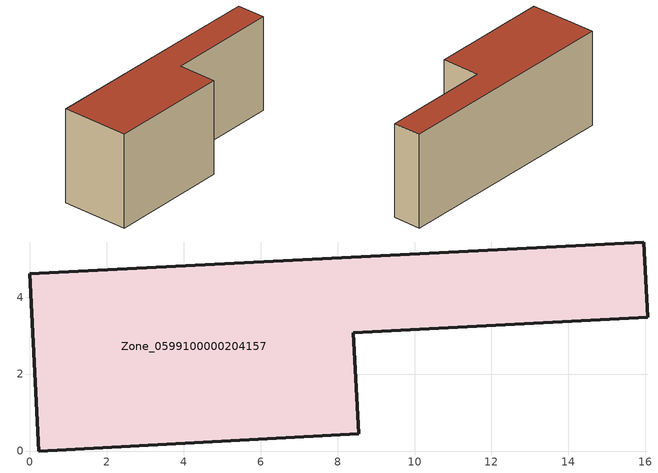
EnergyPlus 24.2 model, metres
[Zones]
Zone_0599100000204157
 floor ground (C_G): 0.23,0 0,4.6 15.96,5.43 16.06,3.48 8.41,3.07 8.55,0.44 z0
 wall outside (C_F): 16.06,3.48 15.96,5.43 0,4.6 0.23,0 8.55,0.44 8.41,3.07 16.06,3.48 z0:6.53
 roof outside (C_R): 8.55,0.44 8.41,3.07 16.06,3.48 15.96,5.43 0,4.6 0.23,0 z6.53
[BUILDING]
Pand.0599100000204157: North Axis=0; Terrain=City; Loads Convergence Tolerance Value=0.04; Temperature Convergence Tolerance Value=0.4; Solar Distribution=FullExterior; Maximum Number of Warmup Days=25; Minimum Number of Warmup Days=1
[Site:Location]
Rotterdam.The.Hague.AP_ZH_NLD Design_Conditions: Latitude=51.96; Longitude=4.45; Time Zone=1; Elevation=-4.5
[SITE:GROUNDTEMPERATURE:BUILDINGSURFACE]
18, 18, 18, 18, 18, 18, 18, 18, 18, 18, 18, 18
[MATERIAL] Thermal Absorptance=0.9; Solar Absorptance=0.7; Visible Absorptance=0.7
Name | Roughness | Thickness | Conductivity | Density | Specific Heat
G.TC.1946 | MediumSmooth | 0.15 | 1 | 540 | 1210
F.TC.1946 | Rough | 0.3 | 0.857143 | 1920 | 840
R.TC.1946 | MediumRough | 0.2 | 0.909091 | 1500 | 1000
[CONSTRUCTION]
C_G: G.TC.1946
C_F: F.TC.1946
C_R: R.TC.1946
[ZONE]
Zone_0599100000204157: Type=1; Multiplier=1; Ceiling Height=Autocalculate; Volume=Autocalculate; Floor Area=autocalculate; Part of Total Floor Area=Yes
[ZONEINFILTRATION:DESIGNFLOWRATE]
Infil_Zone_0599100000204157: Zone or ZoneList or Space or SpaceList=Zone_0599100000204157; Schedule=AlwaysOn; Design Flow Rate Calculation Method=Flow/Area; Flow Rate per Floor Area=0.003; Constant Term Coefficient=1; Temperature Term Coefficient=0; Velocity Term Coefficient=0; Velocity Squared Term Coefficient=0
[HVACTEMPLATE:ZONE:IDEALLOADSAIRSYSTEM]
Zone_0599100000204157: Maximum Heating Supply Air Temperature=50; Minimum Cooling Supply Air Temperature=13; Maximum Heating Supply Air Humidity Ratio=0.0156; Minimum Cooling Supply Air Humidity Ratio=0.0077; Heating Limit=NoLimit; Cooling Limit=NoLimit; Dehumidification Control Type=ConstantSensibleHeatRatio; Cooling Sensible Heat Ratio=0.7; Dehumidification Setpoint=60; Humidification Control Type=None; Humidification Setpoint=30; Outdoor Air Method=None; Outdoor Air Flow Rate per Person=0.00944; Outdoor Air Flow Rate per Zone Floor Area=0; Outdoor Air Flow Rate per Zone=0; Demand Controlled Ventilation Type=None; Outdoor Air Economizer Type=NoEconomizer; Heat Recovery Type=None; Sensible Heat Recovery Effectiveness=0.7; Latent Heat Recovery Effectiveness=0.65
[ZONECONTROL:THERMOSTAT]
ThermostatControl_Zone_0599100000204157: Zone or ZoneList=Zone_0599100000204157; Control Type Schedule=DualSetpointControlType; Control 1=Thermostat_Zone_0599100000204157; Temperature Difference Between Cutout And Setpoint=0
[THERMOSTATSETPOINT:DUALSETPOINT]
Thermostat_Zone_0599100000204157: Heating Setpoint Temperature Schedule=HeatingSetpoint_Zone_0599100000204157; Cooling Setpoint Temperature Schedule=CoolingSetpoint_Zone_0599100000204157
[SCHEDULE:COMPACT]
HeatingSetpoint_Zone_0599100000204157: Through: 12/31, For: AllDays, Until: 24:00, 21
CoolingSetpoint_Zone_0599100000204157: Through: 12/31, For: AllDays, Until: 24:00, 24
DualSetpointControlType: Through: 12/31, For: AllDays, Until: 24:00, 4
AlwaysOn: Through: 12/31, For: AllDays, Until: 24:00, 1
